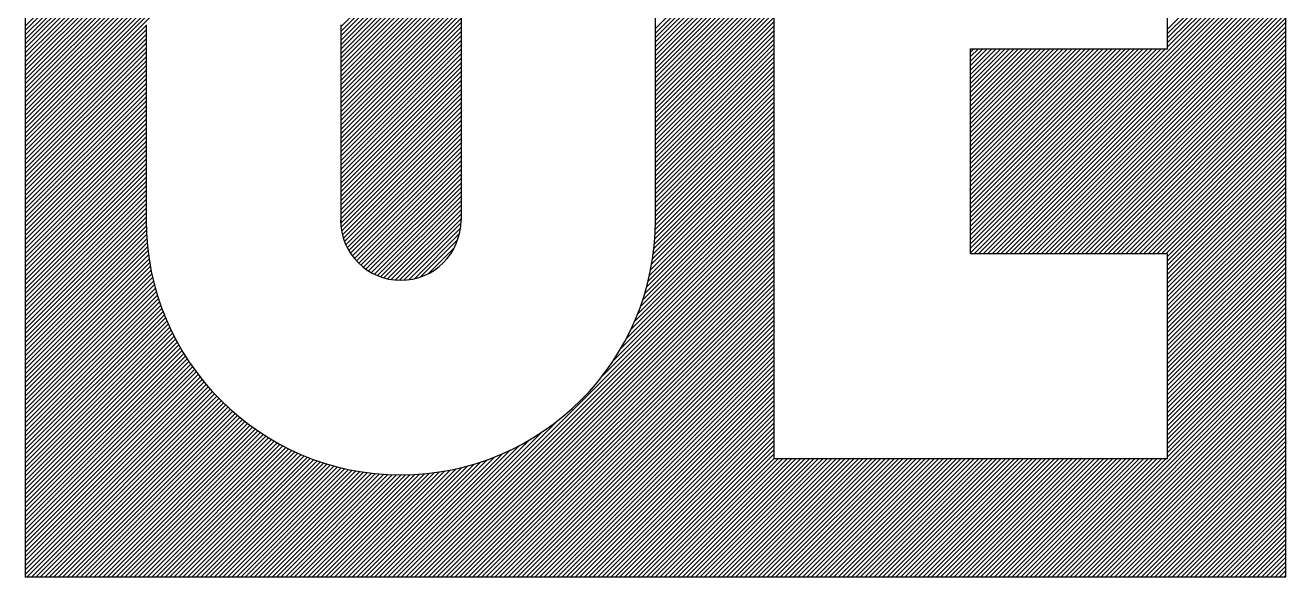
# Model space of a CAD drawing. Header units: inches. Extents: x 0 to 36, y 0 to 24.
# Drawn here: x 29.664 to 30.504, y 2.819 to 3.187 of the extents above; entities that cross this region are included whole.
import ezdxf

# ---------------------------------------------------------------- set-up
doc = ezdxf.new("R2010")
doc.units = ezdxf.units.IN
doc.header["$MEASUREMENT"] = 0
doc.layers.get('0').update_dxf_attribs({"linetype": 'CONTINUOUS'})

msp = doc.modelspace()

# ---------------------------------------------------------------- linework, layer by layer
at = {"color": 5}
for p, q in [((29.66391, 3.6591), (29.66391, 2.81934)), ((30.50367, 2.81934), (30.50367, 3.6591)), ((29.95422, 3.58024), (29.95422, 3.05691)), ((30.08379, 3.05691), (30.08379, 3.58024)), ((30.16251, 3.58024), (30.16251, 2.89819)), ((29.66391, 3.18615), (29.95422, 3.47646)), ((29.66391, 3.18318), (29.95422, 3.47349)), ((29.66391, 3.18021), (29.95422, 3.47052)), ((29.66391, 3.17724), (29.95422, 3.46755)), ((29.66391, 3.17427), (29.95422, 3.46458)), ((29.66391, 3.1713), (29.95422, 3.46161)), ((29.66391, 3.16833), (29.95422, 3.45864)), ((29.66391, 3.16537), (29.95422, 3.45567)), ((29.66391, 3.1624), (29.95422, 3.4527)), ((29.66391, 3.15943), (29.95422, 3.44973)), ((29.66391, 3.15646), (29.95422, 3.44677)), ((29.66391, 3.15349), (29.95422, 3.4438)), ((29.66391, 3.15052), (29.95422, 3.44083)), ((29.66391, 3.14755), (29.95422, 3.43786)), ((29.66391, 3.14458), (29.95422, 3.43489)), ((29.66391, 3.14161), (29.95422, 3.43192)), ((29.66391, 3.13864), (29.95422, 3.42895)), ((29.66391, 3.13568), (29.95422, 3.42598)), ((29.66391, 3.13271), (29.95422, 3.42301)), ((29.66391, 3.12974), (29.95422, 3.42005)), ((29.66391, 3.12677), (29.95422, 3.41708)), ((29.66391, 3.1238), (29.95422, 3.41411)), ((29.66391, 3.12083), (29.95422, 3.41114)), ((29.66391, 3.11786), (29.95422, 3.40817)), ((29.66391, 3.11489), (29.95422, 3.4052)), ((29.66391, 3.11192), (29.95422, 3.40223)), ((29.66391, 3.10895), (29.95422, 3.39926)), ((30.42494, 3.17094), (30.42494, 3.3074)), ((29.87428, 3.18572), (29.95422, 3.26566)), ((29.87428, 3.18275), (29.95422, 3.26269)), ((29.87428, 3.17978), (29.95422, 3.25972)), ((30.08379, 3.18443), (30.16251, 3.26316)), ((30.08379, 3.18146), (30.16251, 3.26019)), ((30.42494, 3.18415), (30.50367, 3.26288)), ((30.42494, 3.18118), (30.50367, 3.25991)), ((29.87428, 3.17681), (29.95422, 3.25675)), ((29.87428, 3.17384), (29.95422, 3.25378)), ((29.87428, 3.17087), (29.95422, 3.25081)), ((30.08379, 3.17849), (30.16251, 3.25722)), ((30.08379, 3.17552), (30.16251, 3.25425)), ((30.08379, 3.17255), (30.16251, 3.25128)), ((30.42494, 3.17821), (30.50367, 3.25694)), ((30.42494, 3.17524), (30.50367, 3.25397)), ((30.42494, 3.17227), (30.50367, 3.251)), ((29.87428, 3.16791), (29.95422, 3.24784)), ((29.87428, 3.16494), (29.95422, 3.24487)), ((29.87428, 3.16197), (29.95422, 3.24191)), ((30.08379, 3.16959), (30.16251, 3.24831)), ((30.08379, 3.16662), (30.16251, 3.24534)), ((30.08379, 3.16365), (30.16251, 3.24238)), ((30.29373, 3.03809), (30.50367, 3.24803)), ((30.29373, 3.03512), (30.50367, 3.24506)), ((30.29609, 3.03452), (30.50367, 3.24209)), ((29.87428, 3.159), (29.95422, 3.23894)), ((29.87428, 3.15603), (29.95422, 3.23597)), ((30.08379, 3.16068), (30.16251, 3.23941)), ((30.08379, 3.15771), (30.16251, 3.23644)), ((30.08379, 3.15474), (30.16251, 3.23347)), ((30.29906, 3.03452), (30.50367, 3.23912)), ((30.30203, 3.03452), (30.50367, 3.23615)), ((30.305, 3.03452), (30.50367, 3.23319)), ((29.87428, 3.15306), (29.95422, 3.233)), ((29.87428, 3.15009), (29.95422, 3.23003)), ((29.87428, 3.14712), (29.95422, 3.22706)), ((30.08379, 3.15177), (30.16251, 3.2305)), ((30.08379, 3.1488), (30.16251, 3.22753)), ((30.30797, 3.03452), (30.50367, 3.23022)), ((30.31094, 3.03452), (30.50367, 3.22725)), ((29.87428, 3.14415), (29.95422, 3.22409)), ((29.87428, 3.14118), (29.95422, 3.22112)), ((29.87428, 3.13822), (29.95422, 3.21815)), ((30.08379, 3.14583), (30.16251, 3.22456)), ((30.08379, 3.14286), (30.16251, 3.22159)), ((30.08379, 3.1399), (30.16251, 3.21862)), ((30.31391, 3.03452), (30.50367, 3.22428)), ((30.31687, 3.03452), (30.50367, 3.22131)), ((30.31984, 3.03452), (30.50367, 3.21834)), ((29.87428, 3.13525), (29.95422, 3.21518)), ((29.87428, 3.13228), (29.95422, 3.21222)), ((29.87428, 3.12931), (29.95422, 3.20925)), ((30.08379, 3.13693), (30.16251, 3.21565)), ((30.08379, 3.13396), (30.16251, 3.21269)), ((30.08379, 3.13099), (30.16251, 3.20972)), ((30.32281, 3.03452), (30.50367, 3.21537)), ((30.32578, 3.03452), (30.50367, 3.2124)), ((30.32875, 3.03452), (30.50367, 3.20943)), ((29.87428, 3.12634), (29.95422, 3.20628)), ((29.87428, 3.12337), (29.95422, 3.20331)), ((29.87428, 3.1204), (29.95422, 3.20034)), ((30.08379, 3.12802), (30.16251, 3.20675)), ((30.08379, 3.12505), (30.16251, 3.20378)), ((30.08379, 3.12208), (30.16251, 3.20081)), ((30.33172, 3.03452), (30.50367, 3.20646)), ((30.33469, 3.03452), (30.50367, 3.2035)), ((30.33766, 3.03452), (30.50367, 3.20053)), ((29.87428, 3.11743), (29.95422, 3.19737)), ((29.87428, 3.11446), (29.95422, 3.1944)), ((29.87428, 3.11149), (29.95422, 3.19143)), ((30.08379, 3.11911), (30.16251, 3.19784)), ((30.08379, 3.11614), (30.16251, 3.19487)), ((30.08379, 3.11317), (30.16251, 3.1919)), ((30.34063, 3.03452), (30.50367, 3.19756)), ((30.3436, 3.03452), (30.50367, 3.19459)), ((30.34656, 3.03452), (30.50367, 3.19162)), ((29.66391, 3.10599), (29.74443, 3.18651)), ((29.66391, 3.10302), (29.74443, 3.18354)), ((29.74443, 3.18686), (29.74443, 3.05691)), ((29.87428, 3.10853), (29.95422, 3.18846)), ((29.87428, 3.05565), (29.87428, 3.18686)), ((29.87428, 3.10556), (29.95422, 3.18549)), ((30.08379, 3.11021), (30.16251, 3.18893)), ((30.08379, 3.10724), (30.16251, 3.18596)), ((30.08379, 3.10427), (30.16251, 3.183)), ((30.34953, 3.03452), (30.50367, 3.18865)), ((30.3525, 3.03452), (30.50367, 3.18568)), ((30.35547, 3.03452), (30.50367, 3.18271)), ((29.66391, 3.10005), (29.74443, 3.18057)), ((29.66391, 3.09708), (29.74443, 3.1776)), ((29.66391, 3.09411), (29.74443, 3.17463)), ((29.87428, 3.10259), (29.95422, 3.18253)), ((29.87428, 3.09962), (29.95422, 3.17956)), ((29.87428, 3.09665), (29.95422, 3.17659)), ((30.08379, 3.1013), (30.16251, 3.18003)), ((30.08379, 3.09833), (30.16251, 3.17706)), ((30.35844, 3.03452), (30.50367, 3.17974)), ((30.36141, 3.03452), (30.50367, 3.17677)), ((29.66391, 3.09114), (29.74443, 3.17166)), ((29.66391, 3.08817), (29.74443, 3.1687)), ((29.87428, 3.09368), (29.95422, 3.17362)), ((29.87428, 3.09071), (29.95422, 3.17065)), ((29.87428, 3.08774), (29.95422, 3.16768)), ((30.08379, 3.09536), (30.16251, 3.17409)), ((30.08379, 3.09239), (30.16251, 3.17112)), ((30.08379, 3.08942), (30.16251, 3.16815)), ((30.29373, 3.17094), (30.42494, 3.17094)), ((30.29373, 3.03452), (30.29373, 3.17094)), ((30.29373, 3.04106), (30.4236, 3.17094)), ((30.29373, 3.04403), (30.42063, 3.17094)), ((30.29373, 3.047), (30.41767, 3.17094)), ((30.29373, 3.04997), (30.4147, 3.17094)), ((30.29373, 3.05294), (30.41173, 3.17094)), ((30.29373, 3.0559), (30.40876, 3.17094)), ((30.29373, 3.05887), (30.40579, 3.17094)), ((30.29373, 3.06184), (30.40282, 3.17094)), ((30.29373, 3.06481), (30.39985, 3.17094)), ((30.29373, 3.06778), (30.39688, 3.17094)), ((30.29373, 3.07075), (30.39391, 3.17094)), ((30.29373, 3.07372), (30.39094, 3.17094)), ((30.29373, 3.07669), (30.38798, 3.17094)), ((30.29373, 3.07966), (30.38501, 3.17094)), ((30.29373, 3.08263), (30.38204, 3.17094)), ((30.29373, 3.08559), (30.37907, 3.17094)), ((30.29373, 3.08856), (30.3761, 3.17094)), ((30.29373, 3.09153), (30.37313, 3.17094)), ((30.29373, 3.0945), (30.37016, 3.17094)), ((30.29373, 3.09747), (30.36719, 3.17094)), ((30.29373, 3.10044), (30.36422, 3.17094)), ((30.29373, 3.10341), (30.36125, 3.17094)), ((30.29373, 3.10638), (30.35829, 3.17094)), ((30.29373, 3.10935), (30.35532, 3.17094)), ((30.29373, 3.11232), (30.35235, 3.17094)), ((30.29373, 3.11528), (30.34938, 3.17094)), ((30.29373, 3.11825), (30.34641, 3.17094)), ((30.29373, 3.12122), (30.34344, 3.17094)), ((30.29373, 3.12419), (30.34047, 3.17094)), ((30.29373, 3.12716), (30.3375, 3.17094)), ((30.29373, 3.13013), (30.33453, 3.17094)), ((30.29373, 3.1331), (30.33156, 3.17094)), ((30.29373, 3.13607), (30.3286, 3.17094)), ((30.29373, 3.13904), (30.32563, 3.17094)), ((30.29373, 3.14201), (30.32266, 3.17094)), ((30.29373, 3.14497), (30.31969, 3.17094)), ((30.29373, 3.14794), (30.31672, 3.17094)), ((30.29373, 3.15091), (30.31375, 3.17094)), ((30.29373, 3.15388), (30.31078, 3.17094)), ((30.29373, 3.15685), (30.30781, 3.17094)), ((30.29373, 3.15982), (30.30484, 3.17094)), ((30.29373, 3.16279), (30.30187, 3.17094)), ((30.29373, 3.16576), (30.29891, 3.17094)), ((30.29373, 3.16873), (30.29594, 3.17094)), ((30.36438, 3.03452), (30.50367, 3.17381)), ((30.36735, 3.03452), (30.50367, 3.17084)), ((30.37032, 3.03452), (30.50367, 3.16787)), ((29.66391, 3.0852), (29.74443, 3.16573)), ((29.66391, 3.08223), (29.74443, 3.16276)), ((29.66391, 3.07926), (29.74443, 3.15979)), ((29.87428, 3.08477), (29.95422, 3.16471)), ((29.87428, 3.0818), (29.95422, 3.16174)), ((29.87428, 3.07884), (29.95422, 3.15877)), ((30.08379, 3.08645), (30.16251, 3.16518)), ((30.08379, 3.08348), (30.16251, 3.16221)), ((30.08379, 3.08052), (30.16251, 3.15924)), ((30.37329, 3.03452), (30.50367, 3.1649)), ((30.37625, 3.03452), (30.50367, 3.16193)), ((30.37922, 3.03452), (30.50367, 3.15896)), ((29.66391, 3.0763), (29.74443, 3.15682)), ((29.66391, 3.07333), (29.74443, 3.15385)), ((29.66391, 3.07036), (29.74443, 3.15088)), ((29.87428, 3.07587), (29.95422, 3.1558)), ((29.87428, 3.0729), (29.95422, 3.15284)), ((29.87428, 3.06993), (29.95422, 3.14987)), ((30.08379, 3.07755), (30.16251, 3.15627)), ((30.08379, 3.07458), (30.16251, 3.15331)), ((30.08379, 3.07161), (30.16251, 3.15034)), ((30.38219, 3.03452), (30.50367, 3.15599)), ((30.38516, 3.03452), (30.50367, 3.15302)), ((30.38813, 3.03452), (30.50367, 3.15005)), ((29.66391, 3.06739), (29.74443, 3.14791)), ((29.66391, 3.06442), (29.74443, 3.14494)), ((29.66391, 3.06145), (29.74443, 3.14197)), ((29.87428, 3.06696), (29.95422, 3.1469)), ((29.87428, 3.06399), (29.95422, 3.14393)), ((29.87428, 3.06102), (29.95422, 3.14096)), ((30.08379, 3.06864), (30.16251, 3.14737)), ((30.08379, 3.06567), (30.16251, 3.1444)), ((30.08379, 3.0627), (30.16251, 3.14143)), ((30.3911, 3.03452), (30.50367, 3.14708)), ((30.39407, 3.03452), (30.50367, 3.14412)), ((30.39704, 3.03452), (30.50367, 3.14115)), ((29.66391, 3.05848), (29.74443, 3.13901)), ((29.66391, 3.05551), (29.74443, 3.13604)), ((29.66391, 3.05254), (29.74443, 3.13307)), ((29.87406, 3.05486), (29.95422, 3.13502)), ((29.87428, 3.05805), (29.95422, 3.13799)), ((30.08376, 3.05377), (30.16251, 3.13252)), ((30.08379, 3.05973), (30.16251, 3.13846)), ((30.08379, 3.05676), (30.16251, 3.13549)), ((30.40001, 3.03452), (30.50367, 3.13818)), ((30.40298, 3.03452), (30.50367, 3.13521)), ((29.66391, 3.04957), (29.74443, 3.1301)), ((29.66391, 3.04661), (29.74443, 3.12713)), ((29.66391, 3.04364), (29.74443, 3.12416)), ((29.87429, 3.05213), (29.95422, 3.13205)), ((29.87468, 3.04955), (29.95422, 3.12908)), ((29.87522, 3.04712), (29.95422, 3.12611)), ((30.08353, 3.0476), (30.16251, 3.12658)), ((30.08367, 3.05071), (30.16251, 3.12955)), ((30.40594, 3.03452), (30.50367, 3.13224)), ((30.40891, 3.03452), (30.50367, 3.12927)), ((30.41188, 3.03452), (30.50367, 3.1263)), ((29.66391, 3.04067), (29.74443, 3.12119)), ((29.66391, 3.0377), (29.74443, 3.11822)), ((29.87587, 3.0448), (29.95422, 3.12315)), ((29.87664, 3.0426), (29.95422, 3.12018)), ((29.87751, 3.04051), (29.95422, 3.11721)), ((30.08272, 3.03788), (30.16251, 3.11768)), ((30.08306, 3.04119), (30.16251, 3.12065)), ((30.08333, 3.04443), (30.16251, 3.12362)), ((30.41485, 3.03452), (30.50367, 3.12333)), ((30.41782, 3.03452), (30.50367, 3.12036)), ((30.42079, 3.03452), (30.50367, 3.11739)), ((29.66391, 3.03473), (29.74443, 3.11525)), ((29.66391, 3.03176), (29.74443, 3.11228)), ((29.66391, 3.02879), (29.74443, 3.10932)), ((29.87848, 3.0385), (29.95422, 3.11424)), ((29.87953, 3.03659), (29.95422, 3.11127)), ((29.88068, 3.03476), (29.95422, 3.1083)), ((30.08121, 3.02747), (30.16251, 3.10877)), ((30.0818, 3.03103), (30.16251, 3.11174)), ((30.0823, 3.03449), (30.16251, 3.11471)), ((30.42376, 3.03452), (30.50367, 3.11443)), ((30.42494, 3.03273), (30.50367, 3.11146)), ((30.42494, 3.02976), (30.50367, 3.10849)), ((29.66391, 3.02582), (29.74443, 3.10635)), ((29.66391, 3.02285), (29.74443, 3.10338)), ((29.66391, 3.01988), (29.74443, 3.10041)), ((29.8819, 3.03302), (29.95422, 3.10533)), ((29.8832, 3.03135), (29.95422, 3.10236)), ((29.88459, 3.02977), (29.95422, 3.09939)), ((30.07882, 3.01617), (30.16251, 3.09986)), ((30.07974, 3.02005), (30.16251, 3.10283)), ((30.08053, 3.02381), (30.16251, 3.1058)), ((30.42494, 3.02679), (30.50367, 3.10552)), ((30.42494, 3.02382), (30.50367, 3.10255)), ((30.42494, 3.02085), (30.50367, 3.09958)), ((29.66391, 3.01692), (29.74443, 3.09744)), ((29.66391, 3.01395), (29.74443, 3.09447)), ((29.66391, 3.01098), (29.74443, 3.0915)), ((29.88605, 3.02826), (29.95422, 3.09642)), ((29.88759, 3.02683), (29.95422, 3.09346)), ((29.8892, 3.02548), (29.95422, 3.09049)), ((30.07521, 3.00365), (30.16251, 3.09096)), ((30.07658, 3.00799), (30.16251, 3.09393)), ((30.07778, 3.01216), (30.16251, 3.09689)), ((30.42494, 3.01788), (30.50367, 3.09661)), ((30.42494, 3.01492), (30.50367, 3.09364)), ((30.42494, 3.01195), (30.50367, 3.09067)), ((29.66391, 3.00801), (29.74443, 3.08853)), ((29.66391, 3.00504), (29.74443, 3.08556)), ((29.66391, 3.00207), (29.74443, 3.08259)), ((29.8909, 3.0242), (29.95422, 3.08752)), ((29.89268, 3.02301), (29.95422, 3.08455)), ((30.06971, 2.98925), (30.16251, 3.08205)), ((30.07182, 2.99433), (30.16251, 3.08502)), ((30.07364, 2.99911), (30.16251, 3.08799)), ((30.42494, 3.00898), (30.50367, 3.0877)), ((30.42494, 3.00601), (30.50367, 3.08474)), ((29.66391, 2.9991), (29.74443, 3.07963)), ((29.66391, 2.99613), (29.74443, 3.07666)), ((29.66391, 2.99316), (29.74443, 3.07369)), ((29.89454, 3.0219), (29.95422, 3.08158)), ((29.89649, 3.02088), (29.95422, 3.07861)), ((29.89853, 3.01996), (29.95422, 3.07564)), ((30.06423, 2.97783), (30.16251, 3.07611)), ((30.06722, 2.98379), (30.16251, 3.07908)), ((30.42494, 3.00304), (30.50367, 3.08177)), ((30.42494, 3.00007), (30.50367, 3.0788)), ((30.42494, 2.9971), (30.50367, 3.07583)), ((29.66391, 2.99019), (29.74443, 3.07072)), ((29.66391, 2.98723), (29.74443, 3.06775)), ((29.90067, 3.01912), (29.95422, 3.07267)), ((29.90291, 3.0184), (29.95422, 3.0697)), ((29.90527, 3.01779), (29.95422, 3.06673)), ((30.04803, 2.95272), (30.16251, 3.0672)), ((30.0556, 2.96326), (30.16251, 3.07017)), ((30.06051, 2.97114), (30.16251, 3.07314)), ((30.42494, 2.99413), (30.50367, 3.07286)), ((30.42494, 2.99116), (30.50367, 3.06989)), ((30.42494, 2.98819), (30.50367, 3.06692)), ((29.66391, 2.98426), (29.74443, 3.06478)), ((29.66391, 2.98129), (29.74443, 3.06181)), ((29.66391, 2.97832), (29.74443, 3.05884)), ((29.90776, 3.01731), (29.95422, 3.06377)), ((29.9104, 3.01698), (29.95422, 3.0608)), ((29.9132, 3.01682), (29.95422, 3.05783)), ((29.91762, 2.81934), (30.16251, 3.06424)), ((29.92059, 2.81934), (30.16251, 3.06127)), ((29.92356, 2.81934), (30.16251, 3.0583)), ((30.42494, 2.98523), (30.50367, 3.06395)), ((30.42494, 2.98226), (30.50367, 3.06098)), ((30.42494, 2.97929), (30.50367, 3.05801)), ((29.66391, 2.97535), (29.74444, 3.05588)), ((29.66391, 2.97238), (29.74448, 3.05295)), ((29.66391, 2.96941), (29.74457, 3.05007)), ((29.91622, 3.01686), (29.95416, 3.0548)), ((29.91949, 3.01717), (29.95385, 3.05153)), ((29.92652, 2.81934), (30.16251, 3.05533)), ((29.92949, 2.81934), (30.16251, 3.05236)), ((29.93246, 2.81934), (30.16251, 3.04939)), ((30.42494, 2.97632), (30.50367, 3.05505)), ((30.42494, 2.97335), (30.50367, 3.05208)), ((30.42494, 2.97038), (30.50367, 3.04911)), ((29.66391, 2.96644), (29.74471, 3.04724)), ((29.66391, 2.96347), (29.74489, 3.04446)), ((29.66391, 2.9605), (29.74511, 3.04171)), ((29.92313, 3.01783), (29.95319, 3.04789)), ((29.9273, 3.01904), (29.95198, 3.04372)), ((29.93543, 2.81934), (30.16251, 3.04642)), ((29.9384, 2.81934), (30.16251, 3.04345)), ((29.94137, 2.81934), (30.16251, 3.04048)), ((30.42494, 2.96741), (30.50367, 3.04614)), ((30.42494, 2.96444), (30.50367, 3.04317)), ((30.42494, 2.96147), (30.50367, 3.0402)), ((29.66391, 2.95754), (29.74538, 3.03901)), ((29.66391, 2.95457), (29.74568, 3.03634)), ((29.66391, 2.9516), (29.74602, 3.03371)), ((29.93251, 3.02127), (29.94975, 3.03851)), ((29.94434, 2.81934), (30.16251, 3.03751)), ((29.94731, 2.81934), (30.16251, 3.03455)), ((29.95028, 2.81934), (30.16251, 3.03158)), ((30.42494, 3.03452), (30.29373, 3.03452)), ((30.42494, 2.9585), (30.50367, 3.03723)), ((30.42494, 2.89819), (30.42494, 3.03452)), ((30.42494, 2.95554), (30.50367, 3.03426)), ((29.66391, 2.94863), (29.7464, 3.03112)), ((29.66391, 2.94566), (29.74682, 3.02857)), ((29.66391, 2.94269), (29.74726, 3.02605)), ((29.66391, 2.93972), (29.74774, 3.02356)), ((29.95325, 2.81934), (30.16251, 3.02861)), ((29.95621, 2.81934), (30.16251, 3.02564)), ((30.42494, 2.95257), (30.50367, 3.03129)), ((30.42494, 2.9496), (30.50367, 3.02832)), ((30.42494, 2.94663), (30.50367, 3.02536)), ((29.66391, 2.93675), (29.74825, 3.0211)), ((29.66391, 2.93378), (29.7488, 3.01867)), ((29.66391, 2.93081), (29.74937, 3.01628)), ((29.95918, 2.81934), (30.16251, 3.02267)), ((29.96215, 2.81934), (30.16251, 3.0197)), ((29.96512, 2.81934), (30.16251, 3.01673)), ((30.42494, 2.94366), (30.50367, 3.02239)), ((30.42494, 2.94069), (30.50367, 3.01942)), ((30.42494, 2.93772), (30.50367, 3.01645)), ((29.66391, 2.92785), (29.74997, 3.01391)), ((29.66391, 2.92488), (29.7506, 3.01157)), ((29.66391, 2.92191), (29.75126, 3.00926)), ((29.66391, 2.91894), (29.75195, 3.00698)), ((29.96809, 2.81934), (30.16251, 3.01376)), ((29.97106, 2.81934), (30.16251, 3.01079)), ((29.97403, 2.81934), (30.16251, 3.00782)), ((30.42494, 2.93475), (30.50367, 3.01348)), ((30.42494, 2.93178), (30.50367, 3.01051)), ((30.42494, 2.92881), (30.50367, 3.00754)), ((29.66391, 2.91597), (29.75266, 3.00472)), ((29.66391, 2.913), (29.7534, 3.00249)), ((29.66391, 2.91003), (29.75416, 3.00028)), ((29.66391, 2.90706), (29.75495, 2.9981)), ((29.977, 2.81934), (30.16251, 3.00486)), ((29.97997, 2.81934), (30.16251, 3.00189)), ((29.98294, 2.81934), (30.16251, 2.99892)), ((30.42494, 2.92585), (30.50367, 3.00457)), ((30.42494, 2.92288), (30.50367, 3.0016)), ((30.42494, 2.91991), (30.50367, 2.99863)), ((29.66391, 2.90409), (29.75576, 2.99595)), ((29.66391, 2.90113), (29.7566, 2.99382)), ((29.66391, 2.89816), (29.75746, 2.99171)), ((29.66391, 2.89519), (29.75834, 2.98962)), ((29.9859, 2.81934), (30.16251, 2.99595)), ((29.98887, 2.81934), (30.16251, 2.99298)), ((29.99184, 2.81934), (30.16251, 2.99001)), ((30.42494, 2.91694), (30.50367, 2.99567)), ((30.42494, 2.91397), (30.50367, 2.9927)), ((30.42494, 2.911), (30.50367, 2.98973)), ((29.66391, 2.89222), (29.75925, 2.98756)), ((29.66391, 2.88925), (29.76018, 2.98552)), ((29.66391, 2.88628), (29.76113, 2.9835)), ((29.66391, 2.88331), (29.76211, 2.98151)), ((29.99481, 2.81934), (30.16251, 2.98704)), ((29.99778, 2.81934), (30.16251, 2.98407)), ((30.42494, 2.90803), (30.50367, 2.98676)), ((30.42494, 2.90506), (30.50367, 2.98379)), ((29.66391, 2.88034), (29.7631, 2.97954)), ((29.66391, 2.87737), (29.76412, 2.97758)), ((29.66391, 2.8744), (29.76516, 2.97565)), ((29.66391, 2.87144), (29.76621, 2.97374)), ((30.00075, 2.81934), (30.16251, 2.9811)), ((30.00372, 2.81934), (30.16251, 2.97813)), ((30.00669, 2.81934), (30.16251, 2.97517)), ((30.34812, 2.81934), (30.50367, 2.97488)), ((30.42494, 2.90209), (30.50367, 2.98082)), ((30.42494, 2.89912), (30.50367, 2.97785)), ((29.66391, 2.86847), (29.76729, 2.97185)), ((29.66391, 2.8655), (29.76839, 2.96998)), ((29.66391, 2.86253), (29.76951, 2.96813)), ((29.66391, 2.85956), (29.77065, 2.9663)), ((29.66391, 2.85659), (29.77181, 2.96449)), ((30.00966, 2.81934), (30.16251, 2.9722)), ((30.01263, 2.81934), (30.16251, 2.96923)), ((30.01559, 2.81934), (30.16251, 2.96626)), ((30.35109, 2.81934), (30.50367, 2.97191)), ((30.35406, 2.81934), (30.50367, 2.96894)), ((30.35703, 2.81934), (30.50367, 2.96598)), ((29.66391, 2.85362), (29.77299, 2.9627)), ((29.66391, 2.85065), (29.77419, 2.96093)), ((29.66391, 2.84768), (29.7754, 2.95918)), ((29.66391, 2.84471), (29.77664, 2.95745)), ((30.01856, 2.81934), (30.16251, 2.96329)), ((30.02153, 2.81934), (30.16251, 2.96032)), ((30.0245, 2.81934), (30.16251, 2.95735)), ((30.36, 2.81934), (30.50367, 2.96301)), ((30.36297, 2.81934), (30.50367, 2.96004)), ((30.36594, 2.81934), (30.50367, 2.95707)), ((29.66391, 2.84175), (29.7779, 2.95573)), ((29.66391, 2.83878), (29.77917, 2.95404)), ((29.66391, 2.83581), (29.78047, 2.95236)), ((29.66391, 2.83284), (29.78178, 2.95071)), ((29.66391, 2.82987), (29.78311, 2.94907)), ((30.02747, 2.81934), (30.16251, 2.95438)), ((30.03044, 2.81934), (30.16251, 2.95141)), ((30.03341, 2.81934), (30.16251, 2.94844)), ((30.3689, 2.81934), (30.50367, 2.9541)), ((30.37187, 2.81934), (30.50367, 2.95113)), ((30.37484, 2.81934), (30.50367, 2.94816)), ((29.66391, 2.8269), (29.78446, 2.94745)), ((29.66391, 2.82393), (29.78583, 2.94585)), ((29.66391, 2.82096), (29.78721, 2.94427)), ((29.66525, 2.81934), (29.78862, 2.94271)), ((29.66822, 2.81934), (29.79004, 2.94116)), ((29.67119, 2.81934), (29.79149, 2.93963)), ((30.03638, 2.81934), (30.16251, 2.94548)), ((30.03935, 2.81934), (30.16251, 2.94251)), ((30.04231, 2.81934), (30.16251, 2.93954)), ((30.37781, 2.81934), (30.50367, 2.94519)), ((30.38078, 2.81934), (30.50367, 2.94222)), ((30.38375, 2.81934), (30.50367, 2.93925)), ((29.67416, 2.81934), (29.79295, 2.93812)), ((29.67713, 2.81934), (29.79443, 2.93663)), ((29.6801, 2.81934), (29.79592, 2.93516)), ((29.68307, 2.81934), (29.79744, 2.93371)), ((29.68604, 2.81934), (29.79897, 2.93228)), ((29.689, 2.81934), (29.80053, 2.93086)), ((30.04528, 2.81934), (30.16251, 2.93657)), ((30.04825, 2.81934), (30.16251, 2.9336)), ((30.38672, 2.81934), (30.50367, 2.93629)), ((30.38969, 2.81934), (30.50367, 2.93332)), ((29.69197, 2.81934), (29.8021, 2.92946)), ((29.69494, 2.81934), (29.80369, 2.92808)), ((29.69791, 2.81934), (29.80529, 2.92672)), ((29.70088, 2.81934), (29.80692, 2.92538)), ((29.70385, 2.81934), (29.80857, 2.92405)), ((29.70682, 2.81934), (29.81023, 2.92275)), ((29.91465, 2.81934), (30.0183, 2.92299)), ((30.05122, 2.81934), (30.16251, 2.93063)), ((30.05419, 2.81934), (30.16251, 2.92766)), ((30.05716, 2.81934), (30.16251, 2.92469)), ((30.39266, 2.81934), (30.50367, 2.93035)), ((30.39563, 2.81934), (30.50367, 2.92738)), ((30.39859, 2.81934), (30.50367, 2.92441)), ((29.70979, 2.81934), (29.81191, 2.92146)), ((29.71276, 2.81934), (29.81361, 2.9202)), ((29.71573, 2.81934), (29.81533, 2.91895)), ((29.71869, 2.81934), (29.81707, 2.91772)), ((29.72166, 2.81934), (29.81883, 2.91651)), ((29.72463, 2.81934), (29.82061, 2.91532)), ((29.7276, 2.81934), (29.82241, 2.91415)), ((29.91168, 2.81934), (30.00776, 2.91542)), ((30.06013, 2.81934), (30.16251, 2.92172)), ((30.0631, 2.81934), (30.16251, 2.91875)), ((30.06607, 2.81934), (30.16251, 2.91579)), ((30.40156, 2.81934), (30.50367, 2.92144)), ((30.40453, 2.81934), (30.50367, 2.91847)), ((30.4075, 2.81934), (30.50367, 2.9155)), ((29.73057, 2.81934), (29.82423, 2.91299)), ((29.73354, 2.81934), (29.82607, 2.91186)), ((29.73651, 2.81934), (29.82792, 2.91075)), ((29.73948, 2.81934), (29.8298, 2.90966)), ((29.74245, 2.81934), (29.8317, 2.90859)), ((29.74542, 2.81934), (29.83362, 2.90754)), ((29.74838, 2.81934), (29.83556, 2.90651)), ((29.90574, 2.81934), (29.99319, 2.90679)), ((29.90871, 2.81934), (29.99988, 2.91051)), ((30.06904, 2.81934), (30.16251, 2.91282)), ((30.072, 2.81934), (30.16251, 2.90985)), ((30.07497, 2.81934), (30.16251, 2.90688)), ((30.41047, 2.81934), (30.50367, 2.91253)), ((30.41344, 2.81934), (30.50367, 2.90957)), ((30.41641, 2.81934), (30.50367, 2.9066)), ((29.75135, 2.81934), (29.83752, 2.9055)), ((29.75432, 2.81934), (29.8395, 2.90452)), ((29.75729, 2.81934), (29.8415, 2.90355)), ((29.76026, 2.81934), (29.84353, 2.90261)), ((29.76323, 2.81934), (29.84558, 2.90169)), ((29.7662, 2.81934), (29.84765, 2.90079)), ((29.76917, 2.81934), (29.84974, 2.89991)), ((29.77214, 2.81934), (29.85186, 2.89906)), ((29.77511, 2.81934), (29.854, 2.89824)), ((29.77807, 2.81934), (29.85617, 2.89743)), ((29.89387, 2.81934), (29.97191, 2.89738)), ((29.89683, 2.81934), (29.97669, 2.8992)), ((29.8998, 2.81934), (29.98177, 2.90131)), ((29.90277, 2.81934), (29.98723, 2.9038)), ((30.07794, 2.81934), (30.16251, 2.90391)), ((30.08091, 2.81934), (30.16251, 2.90094)), ((30.08388, 2.81934), (30.16273, 2.89819)), ((30.08685, 2.81934), (30.1657, 2.89819)), ((30.08982, 2.81934), (30.16867, 2.89819)), ((30.09279, 2.81934), (30.17164, 2.89819)), ((30.09576, 2.81934), (30.17461, 2.89819)), ((30.09873, 2.81934), (30.17758, 2.89819)), ((30.10169, 2.81934), (30.18055, 2.89819)), ((30.10466, 2.81934), (30.18352, 2.89819)), ((30.10763, 2.81934), (30.18649, 2.89819)), ((30.1106, 2.81934), (30.18946, 2.89819)), ((30.11357, 2.81934), (30.19242, 2.89819)), ((30.11654, 2.81934), (30.19539, 2.89819)), ((30.11951, 2.81934), (30.19836, 2.89819)), ((30.12248, 2.81934), (30.20133, 2.89819)), ((30.12545, 2.81934), (30.2043, 2.89819)), ((30.12842, 2.81934), (30.20727, 2.89819)), ((30.13138, 2.81934), (30.21024, 2.89819)), ((30.13435, 2.81934), (30.21321, 2.89819)), ((30.13732, 2.81934), (30.21618, 2.89819)), ((30.14029, 2.81934), (30.21915, 2.89819)), ((30.14326, 2.81934), (30.22211, 2.89819)), ((30.14623, 2.81934), (30.22508, 2.89819)), ((30.1492, 2.81934), (30.22805, 2.89819)), ((30.15217, 2.81934), (30.23102, 2.89819)), ((30.15514, 2.81934), (30.23399, 2.89819)), ((30.15811, 2.81934), (30.23696, 2.89819)), ((30.16107, 2.81934), (30.23993, 2.89819)), ((30.16251, 2.89819), (30.42494, 2.89819)), ((30.16404, 2.81934), (30.2429, 2.89819)), ((30.16701, 2.81934), (30.24587, 2.89819)), ((30.16998, 2.81934), (30.24884, 2.89819)), ((30.17295, 2.81934), (30.2518, 2.89819)), ((30.17592, 2.81934), (30.25477, 2.89819)), ((30.17889, 2.81934), (30.25774, 2.89819)), ((30.18186, 2.81934), (30.26071, 2.89819)), ((30.18483, 2.81934), (30.26368, 2.89819)), ((30.1878, 2.81934), (30.26665, 2.89819)), ((30.19076, 2.81934), (30.26962, 2.89819)), ((30.19373, 2.81934), (30.27259, 2.89819)), ((30.1967, 2.81934), (30.27556, 2.89819)), ((30.19967, 2.81934), (30.27853, 2.89819)), ((30.20264, 2.81934), (30.28149, 2.89819)), ((30.20561, 2.81934), (30.28446, 2.89819)), ((30.20858, 2.81934), (30.28743, 2.89819)), ((30.21155, 2.81934), (30.2904, 2.89819)), ((30.21452, 2.81934), (30.29337, 2.89819)), ((30.21749, 2.81934), (30.29634, 2.89819)), ((30.22045, 2.81934), (30.29931, 2.89819)), ((30.22342, 2.81934), (30.30228, 2.89819)), ((30.22639, 2.81934), (30.30525, 2.89819)), ((30.22936, 2.81934), (30.30822, 2.89819)), ((30.23233, 2.81934), (30.31118, 2.89819)), ((30.2353, 2.81934), (30.31415, 2.89819)), ((30.23827, 2.81934), (30.31712, 2.89819)), ((30.24124, 2.81934), (30.32009, 2.89819)), ((30.24421, 2.81934), (30.32306, 2.89819)), ((30.24718, 2.81934), (30.32603, 2.89819)), ((30.25014, 2.81934), (30.329, 2.89819)), ((30.25311, 2.81934), (30.33197, 2.89819)), ((30.25608, 2.81934), (30.33494, 2.89819)), ((30.25905, 2.81934), (30.33791, 2.89819)), ((30.26202, 2.81934), (30.34087, 2.89819)), ((30.26499, 2.81934), (30.34384, 2.89819)), ((30.26796, 2.81934), (30.34681, 2.89819)), ((30.27093, 2.81934), (30.34978, 2.89819)), ((30.2739, 2.81934), (30.35275, 2.89819)), ((30.27687, 2.81934), (30.35572, 2.89819)), ((30.27983, 2.81934), (30.35869, 2.89819)), ((30.2828, 2.81934), (30.36166, 2.89819)), ((30.28577, 2.81934), (30.36463, 2.89819)), ((30.28874, 2.81934), (30.3676, 2.89819)), ((30.29171, 2.81934), (30.37056, 2.89819)), ((30.29468, 2.81934), (30.37353, 2.89819)), ((30.29765, 2.81934), (30.3765, 2.89819)), ((30.30062, 2.81934), (30.37947, 2.89819)), ((30.30359, 2.81934), (30.38244, 2.89819)), ((30.30656, 2.81934), (30.38541, 2.89819)), ((30.30952, 2.81934), (30.38838, 2.89819)), ((30.31249, 2.81934), (30.39135, 2.89819)), ((30.31546, 2.81934), (30.39432, 2.89819)), ((30.31843, 2.81934), (30.39728, 2.89819)), ((30.3214, 2.81934), (30.40025, 2.89819)), ((30.32437, 2.81934), (30.40322, 2.89819)), ((30.32734, 2.81934), (30.40619, 2.89819)), ((30.33031, 2.81934), (30.40916, 2.89819)), ((30.33328, 2.81934), (30.41213, 2.89819)), ((30.33625, 2.81934), (30.4151, 2.89819)), ((30.33921, 2.81934), (30.41807, 2.89819)), ((30.34218, 2.81934), (30.42104, 2.89819)), ((30.34515, 2.81934), (30.42401, 2.89819)), ((30.41938, 2.81934), (30.50367, 2.90363)), ((30.42235, 2.81934), (30.50367, 2.90066)), ((30.42532, 2.81934), (30.50367, 2.89769)), ((29.78104, 2.81934), (29.85836, 2.89665)), ((29.78401, 2.81934), (29.86057, 2.8959)), ((29.78698, 2.81934), (29.86282, 2.89517)), ((29.78995, 2.81934), (29.86508, 2.89447)), ((29.79292, 2.81934), (29.86738, 2.8938)), ((29.79589, 2.81934), (29.8697, 2.89315)), ((29.79886, 2.81934), (29.87205, 2.89253)), ((29.80183, 2.81934), (29.87443, 2.89194)), ((29.8048, 2.81934), (29.87684, 2.89138)), ((29.80776, 2.81934), (29.87927, 2.89085)), ((29.81073, 2.81934), (29.88174, 2.89035)), ((29.8137, 2.81934), (29.88425, 2.88988)), ((29.81667, 2.81934), (29.88678, 2.88945)), ((29.81964, 2.81934), (29.88935, 2.88905)), ((29.87011, 2.81934), (29.93999, 2.88922)), ((29.87308, 2.81934), (29.94355, 2.88981)), ((29.87605, 2.81934), (29.94721, 2.89049)), ((29.87902, 2.81934), (29.95097, 2.89128)), ((29.88199, 2.81934), (29.95485, 2.8922)), ((29.88496, 2.81934), (29.95886, 2.89324)), ((29.88793, 2.81934), (29.96303, 2.89444)), ((29.8909, 2.81934), (29.96737, 2.89581)), ((30.42828, 2.81934), (30.50367, 2.89472)), ((30.43125, 2.81934), (30.50367, 2.89175)), ((30.43422, 2.81934), (30.50367, 2.88878)), ((29.82261, 2.81934), (29.89196, 2.88869)), ((29.82558, 2.81934), (29.8946, 2.88836)), ((29.82855, 2.81934), (29.89728, 2.88807)), ((29.83152, 2.81934), (29.9, 2.88782)), ((29.83449, 2.81934), (29.90276, 2.88761)), ((29.83745, 2.81934), (29.90556, 2.88745)), ((29.84042, 2.81934), (29.90841, 2.88733)), ((29.84339, 2.81934), (29.91131, 2.88726)), ((29.84636, 2.81934), (29.91426, 2.88723)), ((29.84933, 2.81934), (29.91725, 2.88726)), ((29.8523, 2.81934), (29.92031, 2.88735)), ((29.85527, 2.81934), (29.92342, 2.88749)), ((29.85824, 2.81934), (29.92659, 2.88769)), ((29.86121, 2.81934), (29.92983, 2.88796)), ((29.86418, 2.81934), (29.93314, 2.8883)), ((29.86714, 2.81934), (29.93653, 2.88872)), ((30.43719, 2.81934), (30.50367, 2.88581)), ((30.44016, 2.81934), (30.50367, 2.88284)), ((30.44313, 2.81934), (30.50367, 2.87988)), ((30.4461, 2.81934), (30.50367, 2.87691)), ((30.44907, 2.81934), (30.50367, 2.87394)), ((30.45204, 2.81934), (30.50367, 2.87097)), ((30.45501, 2.81934), (30.50367, 2.868)), ((30.45797, 2.81934), (30.50367, 2.86503)), ((30.46094, 2.81934), (30.50367, 2.86206)), ((30.46391, 2.81934), (30.50367, 2.85909)), ((30.46688, 2.81934), (30.50367, 2.85612)), ((30.46985, 2.81934), (30.50367, 2.85315)), ((30.47282, 2.81934), (30.50367, 2.85019)), ((30.47579, 2.81934), (30.50367, 2.84722)), ((30.47876, 2.81934), (30.50367, 2.84425)), ((30.48173, 2.81934), (30.50367, 2.84128)), ((30.4847, 2.81934), (30.50367, 2.83831)), ((30.48766, 2.81934), (30.50367, 2.83534)), ((30.49063, 2.81934), (30.50367, 2.83237)), ((30.4936, 2.81934), (30.50367, 2.8294)), ((30.49657, 2.81934), (30.50367, 2.82643)), ((30.49954, 2.81934), (30.50367, 2.82346)), ((29.66391, 2.81934), (30.50367, 2.81934)), ((30.50251, 2.81934), (30.50367, 2.8205))]:
    msp.add_line(p, q, dxfattribs=at)
at = {"color": 5, "flags": 128}
msp.add_lwpolyline([(29.874, 3.05691, 1), (29.95422, 3.05691)], format="xyb", dxfattribs=at)
at = {"color": 5}
msp.add_arc((29.91411, 3.05691), 0.16968, 180, 0, dxfattribs=at)

doc.saveas('drawing.dxf')
